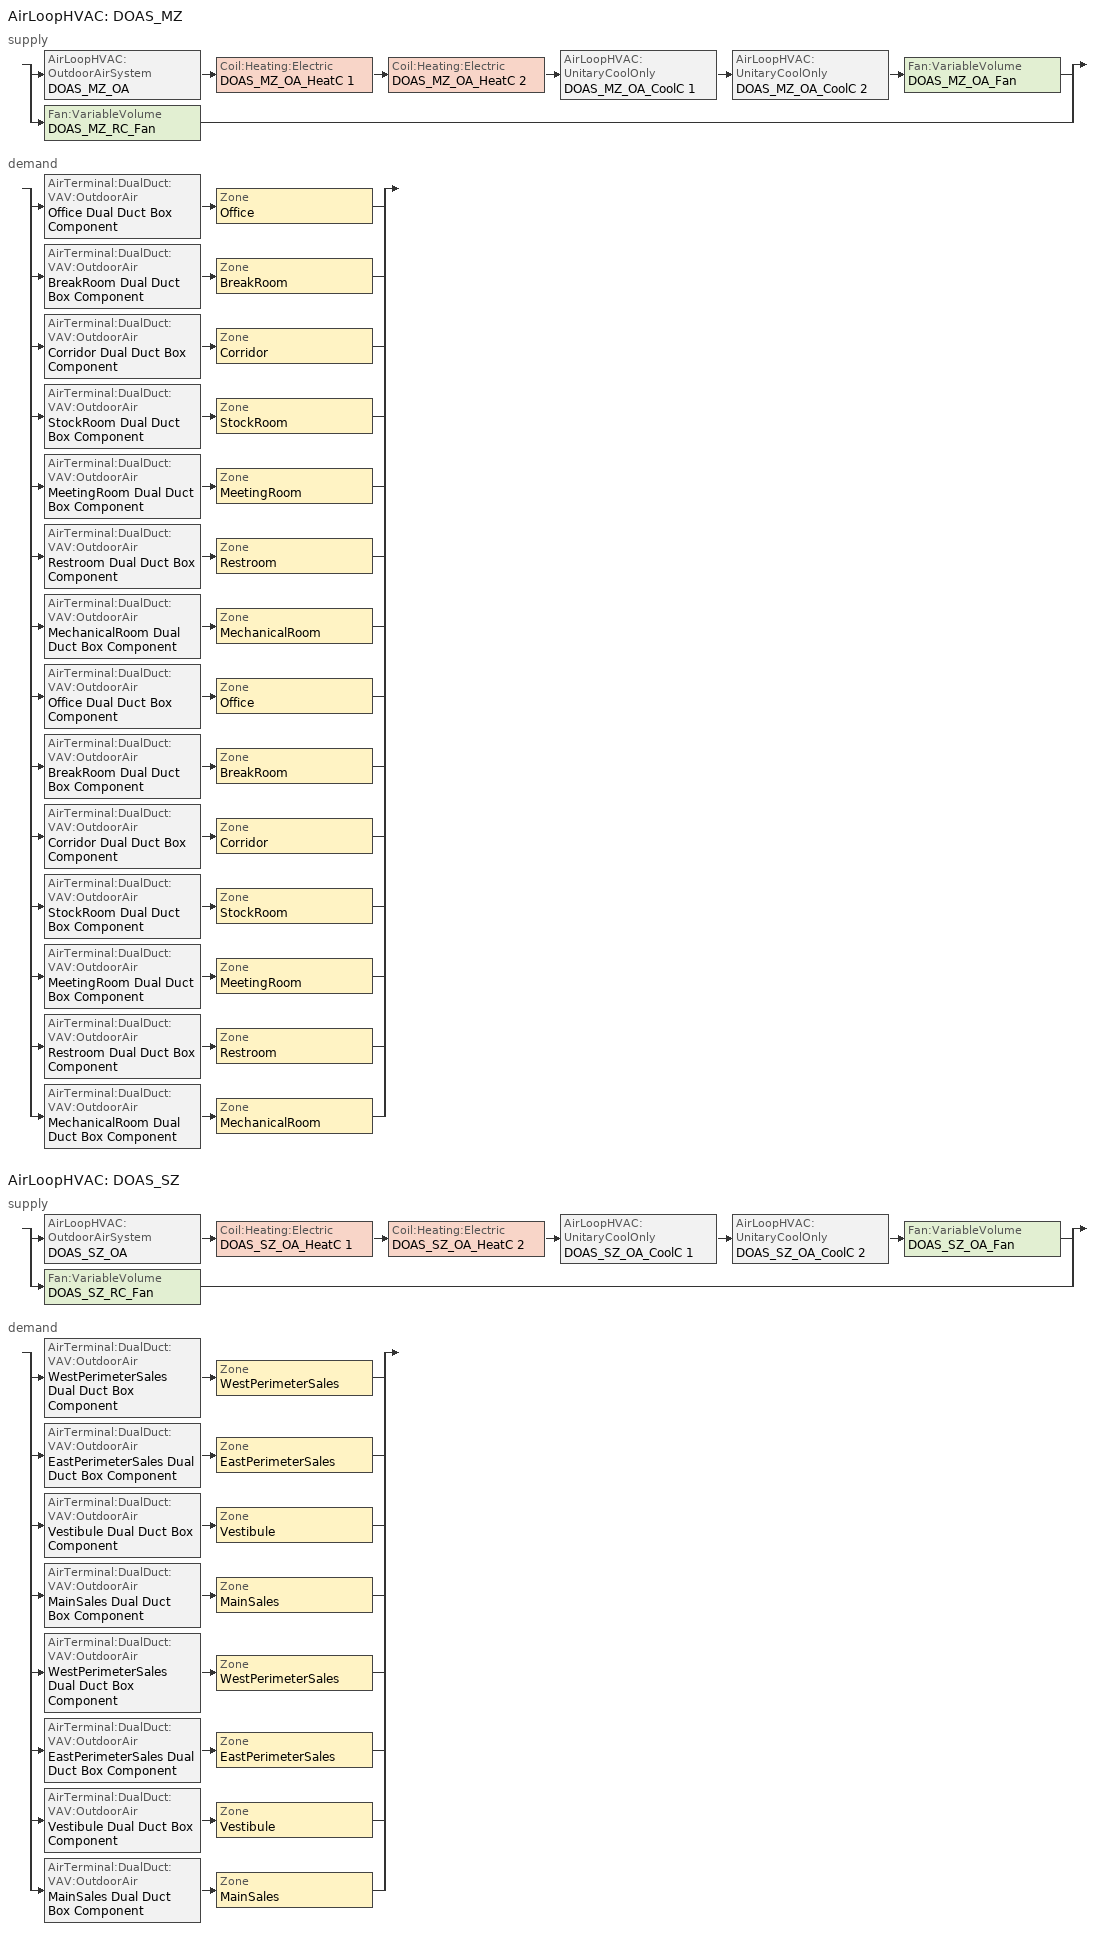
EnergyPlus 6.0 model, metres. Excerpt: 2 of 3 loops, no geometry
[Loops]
AirLoopHVAC 'DOAS_MZ'
 supply: split
  | AirLoopHVAC:OutdoorAirSystem 'DOAS_MZ_OA' > Coil:Heating:Electric 'DOAS_MZ_OA_HeatC 1' > Coil:Heating:Electric 'DOAS_MZ_OA_HeatC 2' > AirLoopHVAC:UnitaryCoolOnly 'DOAS_MZ_OA_CoolC 1' > AirLoopHVAC:UnitaryCoolOnly 'DOAS_MZ_OA_CoolC 2' > Fan:VariableVolume 'DOAS_MZ_OA_Fan'
  | Fan:VariableVolume 'DOAS_MZ_RC_Fan'
 demand: split
  | AirTerminal:DualDuct:VAV:OutdoorAir 'Office Dual Duct Box Component' > Zone 'Office'
  | AirTerminal:DualDuct:VAV:OutdoorAir 'BreakRoom Dual Duct Box Component' > Zone 'BreakRoom'
  | AirTerminal:DualDuct:VAV:OutdoorAir 'Corridor Dual Duct Box Component' > Zone 'Corridor'
  | AirTerminal:DualDuct:VAV:OutdoorAir 'StockRoom Dual Duct Box Component' > Zone 'StockRoom'
  | AirTerminal:DualDuct:VAV:OutdoorAir 'MeetingRoom Dual Duct Box Component' > Zone 'MeetingRoom'
  | AirTerminal:DualDuct:VAV:OutdoorAir 'Restroom Dual Duct Box Component' > Zone 'Restroom'
  | AirTerminal:DualDuct:VAV:OutdoorAir 'MechanicalRoom Dual Duct Box Component' > Zone 'MechanicalRoom'
  | AirTerminal:DualDuct:VAV:OutdoorAir 'Office Dual Duct Box Component' > Zone 'Office'
  | AirTerminal:DualDuct:VAV:OutdoorAir 'BreakRoom Dual Duct Box Component' > Zone 'BreakRoom'
  | AirTerminal:DualDuct:VAV:OutdoorAir 'Corridor Dual Duct Box Component' > Zone 'Corridor'
  | AirTerminal:DualDuct:VAV:OutdoorAir 'StockRoom Dual Duct Box Component' > Zone 'StockRoom'
  | AirTerminal:DualDuct:VAV:OutdoorAir 'MeetingRoom Dual Duct Box Component' > Zone 'MeetingRoom'
  | AirTerminal:DualDuct:VAV:OutdoorAir 'Restroom Dual Duct Box Component' > Zone 'Restroom'
  | AirTerminal:DualDuct:VAV:OutdoorAir 'MechanicalRoom Dual Duct Box Component' > Zone 'MechanicalRoom'
AirLoopHVAC 'DOAS_SZ'
 supply: split
  | AirLoopHVAC:OutdoorAirSystem 'DOAS_SZ_OA' > Coil:Heating:Electric 'DOAS_SZ_OA_HeatC 1' > Coil:Heating:Electric 'DOAS_SZ_OA_HeatC 2' > AirLoopHVAC:UnitaryCoolOnly 'DOAS_SZ_OA_CoolC 1' > AirLoopHVAC:UnitaryCoolOnly 'DOAS_SZ_OA_CoolC 2' > Fan:VariableVolume 'DOAS_SZ_OA_Fan'
  | Fan:VariableVolume 'DOAS_SZ_RC_Fan'
 demand: split
  | AirTerminal:DualDuct:VAV:OutdoorAir 'WestPerimeterSales Dual Duct Box Component' > Zone 'WestPerimeterSales'
  | AirTerminal:DualDuct:VAV:OutdoorAir 'EastPerimeterSales Dual Duct Box Component' > Zone 'EastPerimeterSales'
  | AirTerminal:DualDuct:VAV:OutdoorAir 'Vestibule Dual Duct Box Component' > Zone 'Vestibule'
  | AirTerminal:DualDuct:VAV:OutdoorAir 'MainSales Dual Duct Box Component' > Zone 'MainSales'
  | AirTerminal:DualDuct:VAV:OutdoorAir 'WestPerimeterSales Dual Duct Box Component' > Zone 'WestPerimeterSales'
  | AirTerminal:DualDuct:VAV:OutdoorAir 'EastPerimeterSales Dual Duct Box Component' > Zone 'EastPerimeterSales'
  | AirTerminal:DualDuct:VAV:OutdoorAir 'Vestibule Dual Duct Box Component' > Zone 'Vestibule'
  | AirTerminal:DualDuct:VAV:OutdoorAir 'MainSales Dual Duct Box Component' > Zone 'MainSales'
[ComponentCost:LineItem]
Name | Line Item Type | Item | Cost per Each | Quantity | Cost per Unit of Output Capacity
Infiltration:Office | General | Office | 1 | 0
People:Office | General | Office | 1 | 2.2492
LIGHTING EQUIP:Office | Lights | Office |  |  | 1
ElectricEquipment:Office:PlugMisc | General | Office | 1 | 0.3712
Infiltration:BreakRoom | General | BreakRoom | 1 | 0
People:BreakRoom | General | BreakRoom | 1 | 52.5018
LIGHTING EQUIP:BreakRoom | Lights | BreakRoom |  |  | 1
ElectricEquipment:BreakRoom:PlugMisc | General | BreakRoom | 1 | 1.4625
Infiltration:WestPerimeterSales | General | WestPerimeterSales | 1 | 0
People:WestPerimeterSales | General | WestPerimeterSales | 1 | 9.2274
LIGHTING EQUIP:WestPerimeterSales | Lights | WestPerimeterSales |  |  | 1
ElectricEquipment:WestPerimeterSales:PlugMisc | General | WestPerimeterSales | 1 | 0.807
Infiltration:Corridor | General | Corridor | 1 | 0
LIGHTING EQUIP:Corridor | Lights | Corridor |  |  | 1
Infiltration:EastPerimeterSales | General | EastPerimeterSales | 1 | 0
People:EastPerimeterSales | General | EastPerimeterSales | 1 | 9.2274
LIGHTING EQUIP:EastPerimeterSales | Lights | EastPerimeterSales |  |  | 1
ElectricEquipment:EastPerimeterSales:PlugMisc | General | EastPerimeterSales | 1 | 0.807
Infiltration:Vestibule | General | Vestibule | 1 | 0
People:Vestibule | General | Vestibule | 1 | 1.8005
LIGHTING EQUIP:Vestibule | Lights | Vestibule |  |  | 1
Infiltration:StockRoom | General | StockRoom | 1 | 0
People:StockRoom | General | StockRoom | 1 | 14.9667
LIGHTING EQUIP:StockRoom | Lights | StockRoom |  |  | 1
ElectricEquipment:StockRoom:PlugMisc | General | StockRoom | 1 | 2.5293
Infiltration:MainSales | General | MainSales | 1 | 0
People:MainSales | General | MainSales | 1 | 174.1946
LIGHTING EQUIP:MainSales | Lights | MainSales |  |  | 1
ElectricEquipment:MainSales:PlugMisc | General | MainSales | 1 | 15.2353
Infiltration:MeetingRoom | General | MeetingRoom | 1 | 0
People:MeetingRoom | General | MeetingRoom | 1 | 37.5003
LIGHTING EQUIP:MeetingRoom | Lights | MeetingRoom |  |  | 1
ElectricEquipment:MeetingRoom:PlugMisc | General | MeetingRoom | 1 | 0.6187
Infiltration:Restroom | General | Restroom | 1 | 0
People:Restroom | General | Restroom | 1 | 4.5012
LIGHTING EQUIP:Restroom | Lights | Restroom |  |  | 1
ElectricEquipment:Restroom:PlugMisc | General | Restroom | 1 | 0.0564
Infiltration:MechanicalRoom | General | MechanicalRoom | 1 | 0
LIGHTING EQUIP:MechanicalRoom | Lights | MechanicalRoom |  |  | 1
[Sizing:Zone] Zone Cooling Design Supply Air Temperature {C}=14; Zone Heating Design Supply Air Temperature {C}=40; Zone Cooling Design Supply Air Humidity Ratio {kg-H20/kg-air}=0.0085; Zone Heating Design Supply Air Humidity Ratio {kg-H20/kg-air}=0.008; Outdoor Air Method=Flow/Zone; Outside Air Flow per Person {(m3/s)/person}=0; Outside Air Flow per Zone Floor Area {(m3/s)/m2}=0; Cooling Design Air Flow Method {Flow/Zone | DesignDay | DesignDayWithLimit}=DesignDay; Cooling Minimum Air Flow Fraction=0; Heating Design Air Flow Method {Flow/Zone | DesignDay}=DesignDay; Heating Design Air Flow Rate=0
Name | Outside Air Flow per Zone {m3/s}
Office | 0.018059
BreakRoom | 0.249542
WestPerimeterSales; EastPerimeterSales | 0.119796
Corridor | 0.0170013
Vestibule | 0.0233749
StockRoom | 0.255019
MainSales | 2.26152
MeetingRoom | 0.109752
Restroom | 0.0584372
MechanicalRoom | 0.00850063
[ZoneControl:Thermostat] Control Type Schedule=Dual Zone Control Type Sched
Name | Zone | Control 1
Office Thermostat | Office | Office DualSPSched
BreakRoom Thermostat | BreakRoom | BreakRoom DualSPSched
WestPerimeterSales Thermostat | WestPerimeterSales | WestPerimeterSales DualSPSched
Corridor Thermostat | Corridor | Corridor DualSPSched
EastPerimeterSales Thermostat | EastPerimeterSales | EastPerimeterSales DualSPSched
Vestibule Thermostat | Vestibule | Vestibule DualSPSched
StockRoom Thermostat | StockRoom | StockRoom DualSPSched
MainSales Thermostat | MainSales | MainSales DualSPSched
MeetingRoom Thermostat | MeetingRoom | MeetingRoom DualSPSched
Restroom Thermostat | Restroom | Restroom DualSPSched
MechanicalRoom Thermostat | MechanicalRoom | MechanicalRoom DualSPSched
[ThermostatSetpoint:DualSetpoint] Heating Setpoint Temperature Schedule=HtgSetP_Sch; Cooling Setpoint Temperature Schedule=ClgSetP_Sch
Office DualSPSched; BreakRoom DualSPSched; WestPerimeterSales DualSPSched; Corridor DualSPSched; EastPerimeterSales DualSPSched; Vestibule DualSPSched; StockRoom DualSPSched; MainSales DualSPSched; MeetingRoom DualSPSched; Restroom DualSPSched; MechanicalRoom DualSPSched
[Zone equipment]
Office: Office Dual Duct Box Component, Office PTHP
BreakRoom: BreakRoom Dual Duct Box Component, BreakRoom PTHP
WestPerimeterSales: WestPerimeterSales Dual Duct Box Component, WestPerimeterSales PTHP
Corridor: Corridor Dual Duct Box Component, Corridor PTHP
EastPerimeterSales: EastPerimeterSales Dual Duct Box Component, EastPerimeterSales PTHP
Vestibule: Vestibule Dual Duct Box Component, Vestibule PTHP
StockRoom: StockRoom Dual Duct Box Component, StockRoom PTHP
MainSales: MainSales Dual Duct Box Component, MainSales PTHP
MeetingRoom: MeetingRoom Dual Duct Box Component, MeetingRoom PTHP
Restroom: Restroom Dual Duct Box Component, Restroom PTHP
MechanicalRoom: MechanicalRoom Dual Duct Box Component, MechanicalRoom PTHP
[AirTerminal:DualDuct:VAV:OutdoorAir] Availability Schedule=ALWAYS_ON; Maximum Damper Air Flow Rate {m3/s}=AUTOSIZE
Name | Design Specification Outdoor Air Object
Office Dual Duct Box Component | Office Dual Duct Box OA Design Spec
BreakRoom Dual Duct Box Component | BreakRoom Dual Duct Box OA Design Spec
WestPerimeterSales Dual Duct Box Component | WestPerimeterSales Dual Duct Box OA Design Spec
Corridor Dual Duct Box Component | Corridor Dual Duct Box OA Design Spec
EastPerimeterSales Dual Duct Box Component | EastPerimeterSales Dual Duct Box OA Design Spec
Vestibule Dual Duct Box Component | Vestibule Dual Duct Box OA Design Spec
StockRoom Dual Duct Box Component | StockRoom Dual Duct Box OA Design Spec
MainSales Dual Duct Box Component | MainSales Dual Duct Box OA Design Spec
MeetingRoom Dual Duct Box Component | MeetingRoom Dual Duct Box OA Design Spec
Restroom Dual Duct Box Component | Restroom Dual Duct Box OA Design Spec
MechanicalRoom Dual Duct Box Component | MechanicalRoom Dual Duct Box OA Design Spec
[DesignSpecification:OutdoorAir] Outdoor Air Method=Sum; Outdoor Air Flow per Zone {m3/s}=0; Outdoor Air Flow Air Changes per Hour {1/hr}=0; Outdoor Air Flow Rate Fraction Schedule=MinOA_Sched
Name | Outdoor Air Flow per Person {m3/s-person} | Outdoor Air Flow per Zone Floor Area {m3/s-m2}
Office Dual Duct Box OA Design Spec; MeetingRoom Dual Duct Box OA Design Spec | 0.00236 | 0.000305
BreakRoom Dual Duct Box OA Design Spec | 0.00354 | 0.000914
WestPerimeterSales Dual Duct Box OA Design Spec; EastPerimeterSales Dual Duct Box OA Design Spec; Vestibule Dual Duct Box OA Design Spec; MainSales Dual Duct Box OA Design Spec; Restroom Dual Duct Box OA Design Spec | 0.00354 | 0.00061
Corridor Dual Duct Box OA Design Spec; MechanicalRoom Dual Duct Box OA Design Spec | 0 | 0.000305
StockRoom Dual Duct Box OA Design Spec | 0 | 0.00061
[ZoneHVAC:PackagedTerminalHeatPump] Availability Schedule=ALWAYS_ON; Supply Air Flow Rate During Cooling Operation=AUTOSIZE; Supply Air Flow Rate During Heating Operation=AUTOSIZE; Supply Air Flow Rate When No Cooling or Heating is Needed=AUTOSIZE; Outdoor Air Flow Rate During Cooling Operation=0; Outdoor Air Flow Rate During Heating Operation=0; Outdoor Air Flow Rate When No Cooling or Heating is Needed=0; Heating Convergence Tolerance=0.001; Minimum Outdoor Dry-Bulb Temperature for Compressor Operation=-8; Cooling Convergence Tolerance=0.001; Maximum Supply Air Temperature from Supplemental Heater {C}=AUTOSIZE; Maximum Outdoor Dry-Bulb Temperature for Supplemental Heater Operation {C}=18; Fan Placement=DrawThrough
Name | Supply Air Fan | Heating Coil | Cooling Coil | Supplemental Heating Coil | Supply Air Fan Operating Mode Schedule
Office PTHP | Office PTHPFan | Office PTHP Heat Pump | Office PTHP DX Coil | Office PTHP Supplmnt Htg Coil | Office PTHP Mode Sched
BreakRoom PTHP | BreakRoom PTHPFan | BreakRoom PTHP Heat Pump | BreakRoom PTHP DX Coil | BreakRoom PTHP Supplmnt Htg Coil | BreakRoom PTHP Mode Sched
WestPerimeterSales PTHP | WestPerimeterSales PTHPFan | WestPerimeterSales PTHP Heat Pump | WestPerimeterSales PTHP DX Coil | WestPerimeterSales PTHP Supplmnt Htg Coil | WestPerimeterSales PTHP Mode Sched
Corridor PTHP | Corridor PTHPFan | Corridor PTHP Heat Pump | Corridor PTHP DX Coil | Corridor PTHP Supplmnt Htg Coil | Corridor PTHP Mode Sched
EastPerimeterSales PTHP | EastPerimeterSales PTHPFan | EastPerimeterSales PTHP Heat Pump | EastPerimeterSales PTHP DX Coil | EastPerimeterSales PTHP Supplmnt Htg Coil | EastPerimeterSales PTHP Mode Sched
Vestibule PTHP | Vestibule PTHPFan | Vestibule PTHP Heat Pump | Vestibule PTHP DX Coil | Vestibule PTHP Supplmnt Htg Coil | Vestibule PTHP Mode Sched
StockRoom PTHP | StockRoom PTHPFan | StockRoom PTHP Heat Pump | StockRoom PTHP DX Coil | StockRoom PTHP Supplmnt Htg Coil | StockRoom PTHP Mode Sched
MainSales PTHP | MainSales PTHPFan | MainSales PTHP Heat Pump | MainSales PTHP DX Coil | MainSales PTHP Supplmnt Htg Coil | MainSales PTHP Mode Sched
MeetingRoom PTHP | MeetingRoom PTHPFan | MeetingRoom PTHP Heat Pump | MeetingRoom PTHP DX Coil | MeetingRoom PTHP Supplmnt Htg Coil | MeetingRoom PTHP Mode Sched
Restroom PTHP | Restroom PTHPFan | Restroom PTHP Heat Pump | Restroom PTHP DX Coil | Restroom PTHP Supplmnt Htg Coil | Restroom PTHP Mode Sched
MechanicalRoom PTHP | MechanicalRoom PTHPFan | MechanicalRoom PTHP Heat Pump | MechanicalRoom PTHP DX Coil | MechanicalRoom PTHP Supplmnt Htg Coil | MechanicalRoom PTHP Mode Sched
[Fan:OnOff] Availability Schedule=ALWAYS_ON; Fan Efficiency=0.516; Pressure Rise {Pa}=550; Maximum Flow Rate {m3/s}=AUTOSIZE; Motor Efficiency=0.85; Motor In Airstream Fraction=1
Office PTHPFan; BreakRoom PTHPFan; WestPerimeterSales PTHPFan; Corridor PTHPFan; EastPerimeterSales PTHPFan; Vestibule PTHPFan; StockRoom PTHPFan; MainSales PTHPFan; MeetingRoom PTHPFan; Restroom PTHPFan; MechanicalRoom PTHPFan
[Coil:Cooling:DX:SingleSpeed] Availability Schedule=ALWAYS_ON; Rated Total Cooling Capacity {W}=AUTOSIZE; Rated Sensible Heat Ratio=AUTOSIZE; Rated COP=4; Rated Air Flow Rate {m3/s}=AUTOSIZE; Rated Evaporator Fan Power Per Volume Flow Rate {W/(m3/s)}=773.3; Nominal Time for Condensate Removal to Begin {s}=1000; Ratio of Initial Moisture Evaporation Rate and Steady State Latent Capacity=1.5; Maximum Cycling Rate {cycles/hr}=3; Latent Capacity Time Constant {s}=45; Condenser Type=AirCooled
Name | Total Cooling Capacity Function of Temperature Curve | Total Cooling Capacity Function of Flow Fraction Curve | Energy Input Ratio Function of Temperature Curve | Energy Input Ratio Function of Flow Fraction Curve | Part Load Fraction Correlation Curve
Office PTHP DX Coil | Office PTHP_ClgCapFuncTempCurve | Office PTHP_ClgCapFuncFlowFracCurve | Office PTHP_ClgEirFuncTempCurve | Office PTHP_ClgEirFuncFlowFracCurve | Office PTHP_ClgPlrCurve
BreakRoom PTHP DX Coil | BreakRoom PTHP_ClgCapFuncTempCurve | BreakRoom PTHP_ClgCapFuncFlowFracCurve | BreakRoom PTHP_ClgEirFuncTempCurve | BreakRoom PTHP_ClgEirFuncFlowFracCurve | BreakRoom PTHP_ClgPlrCurve
WestPerimeterSales PTHP DX Coil | WestPerimeterSales PTHP_ClgCapFuncTempCurve | WestPerimeterSales PTHP_ClgCapFuncFlowFracCurve | WestPerimeterSales PTHP_ClgEirFuncTempCurve | WestPerimeterSales PTHP_ClgEirFuncFlowFracCurve | WestPerimeterSales PTHP_ClgPlrCurve
Corridor PTHP DX Coil | Corridor PTHP_ClgCapFuncTempCurve | Corridor PTHP_ClgCapFuncFlowFracCurve | Corridor PTHP_ClgEirFuncTempCurve | Corridor PTHP_ClgEirFuncFlowFracCurve | Corridor PTHP_ClgPlrCurve
EastPerimeterSales PTHP DX Coil | EastPerimeterSales PTHP_ClgCapFuncTempCurve | EastPerimeterSales PTHP_ClgCapFuncFlowFracCurve | EastPerimeterSales PTHP_ClgEirFuncTempCurve | EastPerimeterSales PTHP_ClgEirFuncFlowFracCurve | EastPerimeterSales PTHP_ClgPlrCurve
Vestibule PTHP DX Coil | Vestibule PTHP_ClgCapFuncTempCurve | Vestibule PTHP_ClgCapFuncFlowFracCurve | Vestibule PTHP_ClgEirFuncTempCurve | Vestibule PTHP_ClgEirFuncFlowFracCurve | Vestibule PTHP_ClgPlrCurve
StockRoom PTHP DX Coil | StockRoom PTHP_ClgCapFuncTempCurve | StockRoom PTHP_ClgCapFuncFlowFracCurve | StockRoom PTHP_ClgEirFuncTempCurve | StockRoom PTHP_ClgEirFuncFlowFracCurve | StockRoom PTHP_ClgPlrCurve
MainSales PTHP DX Coil | MainSales PTHP_ClgCapFuncTempCurve | MainSales PTHP_ClgCapFuncFlowFracCurve | MainSales PTHP_ClgEirFuncTempCurve | MainSales PTHP_ClgEirFuncFlowFracCurve | MainSales PTHP_ClgPlrCurve
MeetingRoom PTHP DX Coil | MeetingRoom PTHP_ClgCapFuncTempCurve | MeetingRoom PTHP_ClgCapFuncFlowFracCurve | MeetingRoom PTHP_ClgEirFuncTempCurve | MeetingRoom PTHP_ClgEirFuncFlowFracCurve | MeetingRoom PTHP_ClgPlrCurve
Restroom PTHP DX Coil | Restroom PTHP_ClgCapFuncTempCurve | Restroom PTHP_ClgCapFuncFlowFracCurve | Restroom PTHP_ClgEirFuncTempCurve | Restroom PTHP_ClgEirFuncFlowFracCurve | Restroom PTHP_ClgPlrCurve
MechanicalRoom PTHP DX Coil | MechanicalRoom PTHP_ClgCapFuncTempCurve | MechanicalRoom PTHP_ClgCapFuncFlowFracCurve | MechanicalRoom PTHP_ClgEirFuncTempCurve | MechanicalRoom PTHP_ClgEirFuncFlowFracCurve | MechanicalRoom PTHP_ClgPlrCurve
[Coil:Heating:DX:SingleSpeed] Availability Schedule=ALWAYS_ON; Rated Total Heating Capacity {W}=AUTOSIZE; Rated COP=3.4; Rated Air Flow Rate=AUTOSIZE; Minimum Outdoor Dry-Bulb Temperature for Compressor Operation=-8; Maximum Outdoor Dry-Bulb Temperature for Defrost Operation=5; Crankcase Heater Capacity {W}=200; Maximum Outdoor Dry-Bulb Temperature for Crankcase Heater Operation {C}=8; Defrost Strategy=Resistive; Defrost Control=Timed; Defrost Time Period Fraction=0.166667; Resistive Defrost Heater Capacity {W}=AUTOSIZE
Name | Total Heating Capacity Function of Temperature Curve | Total Heating Capacity Function of Flow Fraction Curve | Energy Input Ratio Function of Temperature Curve | Energy Input Ratio Function of Flow Fraction Curve | Part Load Fraction Correlation Curve
Office PTHP Heat Pump | Office PTHP_HtgCapFuncTempCurve | Office PTHP_HtgCapFuncFlowFracCurve | Office PTHP_HtgEirFuncTempCurve | Office PTHP_HtgEirFuncFlowFracCurve | Office PTHP_HtgPlrCurve
BreakRoom PTHP Heat Pump | BreakRoom PTHP_HtgCapFuncTempCurve | BreakRoom PTHP_HtgCapFuncFlowFracCurve | BreakRoom PTHP_HtgEirFuncTempCurve | BreakRoom PTHP_HtgEirFuncFlowFracCurve | BreakRoom PTHP_HtgPlrCurve
WestPerimeterSales PTHP Heat Pump | WestPerimeterSales PTHP_HtgCapFuncTempCurve | WestPerimeterSales PTHP_HtgCapFuncFlowFracCurve | WestPerimeterSales PTHP_HtgEirFuncTempCurve | WestPerimeterSales PTHP_HtgEirFuncFlowFracCurve | WestPerimeterSales PTHP_HtgPlrCurve
Corridor PTHP Heat Pump | Corridor PTHP_HtgCapFuncTempCurve | Corridor PTHP_HtgCapFuncFlowFracCurve | Corridor PTHP_HtgEirFuncTempCurve | Corridor PTHP_HtgEirFuncFlowFracCurve | Corridor PTHP_HtgPlrCurve
EastPerimeterSales PTHP Heat Pump | EastPerimeterSales PTHP_HtgCapFuncTempCurve | EastPerimeterSales PTHP_HtgCapFuncFlowFracCurve | EastPerimeterSales PTHP_HtgEirFuncTempCurve | EastPerimeterSales PTHP_HtgEirFuncFlowFracCurve | EastPerimeterSales PTHP_HtgPlrCurve
Vestibule PTHP Heat Pump | Vestibule PTHP_HtgCapFuncTempCurve | Vestibule PTHP_HtgCapFuncFlowFracCurve | Vestibule PTHP_HtgEirFuncTempCurve | Vestibule PTHP_HtgEirFuncFlowFracCurve | Vestibule PTHP_HtgPlrCurve
StockRoom PTHP Heat Pump | StockRoom PTHP_HtgCapFuncTempCurve | StockRoom PTHP_HtgCapFuncFlowFracCurve | StockRoom PTHP_HtgEirFuncTempCurve | StockRoom PTHP_HtgEirFuncFlowFracCurve | StockRoom PTHP_HtgPlrCurve
MainSales PTHP Heat Pump | MainSales PTHP_HtgCapFuncTempCurve | MainSales PTHP_HtgCapFuncFlowFracCurve | MainSales PTHP_HtgEirFuncTempCurve | MainSales PTHP_HtgEirFuncFlowFracCurve | MainSales PTHP_HtgPlrCurve
MeetingRoom PTHP Heat Pump | MeetingRoom PTHP_HtgCapFuncTempCurve | MeetingRoom PTHP_HtgCapFuncFlowFracCurve | MeetingRoom PTHP_HtgEirFuncTempCurve | MeetingRoom PTHP_HtgEirFuncFlowFracCurve | MeetingRoom PTHP_HtgPlrCurve
Restroom PTHP Heat Pump | Restroom PTHP_HtgCapFuncTempCurve | Restroom PTHP_HtgCapFuncFlowFracCurve | Restroom PTHP_HtgEirFuncTempCurve | Restroom PTHP_HtgEirFuncFlowFracCurve | Restroom PTHP_HtgPlrCurve
MechanicalRoom PTHP Heat Pump | MechanicalRoom PTHP_HtgCapFuncTempCurve | MechanicalRoom PTHP_HtgCapFuncFlowFracCurve | MechanicalRoom PTHP_HtgEirFuncTempCurve | MechanicalRoom PTHP_HtgEirFuncFlowFracCurve | MechanicalRoom PTHP_HtgPlrCurve
[Coil:Heating:Electric] Availability Schedule=ALWAYS_ON; Efficiency=1; Nominal Capacity {W}=AUTOSIZE
Office PTHP Supplmnt Htg Coil; BreakRoom PTHP Supplmnt Htg Coil; WestPerimeterSales PTHP Supplmnt Htg Coil; Corridor PTHP Supplmnt Htg Coil; EastPerimeterSales PTHP Supplmnt Htg Coil; Vestibule PTHP Supplmnt Htg Coil; StockRoom PTHP Supplmnt Htg Coil; MainSales PTHP Supplmnt Htg Coil; MeetingRoom PTHP Supplmnt Htg Coil; Restroom PTHP Supplmnt Htg Coil; MechanicalRoom PTHP Supplmnt Htg Coil; DOAS_MZ_OA_HeatC 1; DOAS_MZ_OA_HeatC 2; DOAS_SZ_OA_HeatC 1; DOAS_SZ_OA_HeatC 2
[AirLoopHVAC] Design Supply Air Flow Rate {m3/s}=AUTOSIZE
DOAS_MZ; DOAS_SZ
[SetpointManager:Scheduled] Control Variable {Temperature | Others }=Temperature; Schedule=DOAS_SAT_Sch
Name | Setpoint Node or NodeList
DOAS_MZ RC SAT Setpoint | DOAS_MZ Recirc Supply Equipment Outlet Node
DOAS_SZ RC SAT Setpoint | DOAS_SZ Recirc Supply Equipment Outlet Node
[SetpointManager:MixedAir]
Name | Control Variable | Setpoint Node or NodeList | Control Variable {Temperature}
DOAS_MZ_OA_HeatC 1 MixedAir Manager | Temperature | DOAS_MZ_OA_HeatC 1-DOAS_MZ_OA_HeatC 2Node
DOAS_MZ_OA_HeatC 2 MixedAir Manager | Temperature | DOAS_MZ_OA_HeatC 2-DOAS_MZ_OA_CoolC 1Node
DOAS_MZ_OA_CoolC 1 SAT Manager |  | DOAS_MZ_OA_CoolC 1-DOAS_MZ_OA_CoolC 2Node | Temperature
DOAS_MZ_ERVMixed Air Temp Manager | Temperature | DOAS_MZ_OAOutside Air Heat Recovery-DOAS_MZ_OA_Indirect_Evap_CoolerNode
DOAS_MZ_OAMixed Air Temp Manager | Temperature | DOAS_MZ_OA-DOAS_MZ_OA_HeatC 1Node
DOAS_SZ_OA_HeatC 1 MixedAir Manager | Temperature | DOAS_SZ_OA_HeatC 1-DOAS_SZ_OA_HeatC 2Node
DOAS_SZ_OA_HeatC 2 MixedAir Manager | Temperature | DOAS_SZ_OA_HeatC 2-DOAS_SZ_OA_CoolC 1Node
DOAS_SZ_OA_CoolC 1 SAT Manager |  | DOAS_SZ_OA_CoolC 1-DOAS_SZ_OA_CoolC 2Node | Temperature
DOAS_SZ_ERVMixed Air Temp Manager | Temperature | DOAS_SZ_OAOutside Air Heat Recovery-DOAS_SZ_OA_Indirect_Evap_CoolerNode
DOAS_SZ_OAMixed Air Temp Manager | Temperature | DOAS_SZ_OA-DOAS_SZ_OA_HeatC 1Node
[Sizing:System] Type Of Load To Size On=VENTILATIONREQUIREMENT; Design Outdoor Air Flow Rate {m3/s}=AUTOSIZE; Minimum System Air Flow Ratio=1; Preheat Design Temperature {C}=7; Preheat Design Humidity Ratio {kg-H2O/kg-air}=0.008; Precool Design Temperature {C}=12.8; Precool Design Humidity Ratio {kg-H2O/kg-air}=0.008; Central Cooling Design Supply Air Temperature {C}=12.8; Central Heating Design Supply Air Temperature {C}=40; Sizing Option {Coincident | NonCoincident}=NonCoincident; 100% Outdoor Air in Cooling {Yes | No}=Yes; 100% Outdoor Air in Heating {Yes | No}=Yes; Central Cooling Design Supply Air Humidity Ratio {kg-H2O/kg-air}=0.0085; Central Heating Design Supply Air Humidity Ratio {kg-H2O/kg-air}=0.008; Cooling Design Air Flow Method=DesignDay; Cooling Design Air Flow Rate {m3/s}=0; Heating Design Air Flow Method=DesignDay; Heating Design Air Flow Rate {m3/s}=0
DOAS_MZ; DOAS_SZ
[HeatExchanger:AirToAir:SensibleAndLatent] Availability Schedule=Cold_Season_Sch; Nominal Supply Air Flow Rate {m3/s}=AUTOSIZE; Sensible Effectiveness at 100% Heating Air Flow=0.65; Latent Effectiveness at 100% Heating Air Flow=0; Sensible Effectiveness at 75% Heating Air Flow=0.65; Latent Effectiveness at 75% Heating Air Flow=0; Sensible Effectiveness at 100% Cooling Air Flow=0.65; Latent Effectiveness at 100% Cooling Air Flow=0; Sensible Effectiveness at 75% Cooling Air Flow=0.65; Latent Effectiveness at 75% Cooling Air Flow=0; Nominal Electric Power {W}=0; Supply Outlet Temperature Control {YES | NO}=Yes; Heat Exchanger Type { Plate | Rotary }=Rotary; Frost Control Type { None | ExhaustAirRecirculation | ExhaustOnly | MinimumExhaustTemperature }=ExhaustOnly; Threshold Temperature {C}=-12.2; Initial Defrost Time Fraction {min/min}=0.167; Rate of Defrost Time Fraction Increase {min/min per deg C}=0.024; Economizer Lockout=Yes
DOAS_MZ_OAOutside Air Heat Recovery; DOAS_SZ_OAOutside Air Heat Recovery
[Controller:OutdoorAir] Minimum Outdoor Air Flow Rate {m3/s}=0; Maximum Outdoor Air Flow Rate {m3/s}=AUTOSIZE; Economizer Control Type=NoEconomizer; Economizer Control Action Type=ModulateFlow; Economizer Maximum Limit Dry-Bulb Temperature {C}=28; Economizer Maximum Limit Enthalpy {J/kg}=64000; Economizer Minimum Limit Dry-Bulb Temperature {C}=-100; Lockout Type=NoLockout; Minimum Limit Type=FixedMinimum; Minimum Outdoor Air Schedule=MinOA_Sched; High Humidity Control=No; Heat Recovery Bypass Control Type=BypassWhenOAFlowGreaterThanMinimum
Name | Minimum Fraction of Outdoor Air Schedule
DOAS_MZ_OA_Controller | DOAS_MZ_OAMinOAFracSchedule
DOAS_SZ_OA_Controller | DOAS_SZ_OAMinOAFracSchedule
[EvaporativeCooler:Indirect:ResearchSpecial] Availability Schedule=Warm_Season_Sch; Cooler Maximum Effectiveness=0.585; Recirculating Water Pump Power Consumption=0; Secondary Fan Flow Rate=AUTOSIZE; Secondary Fan Efficiency=1; Secondary Fan Delta Pressure=0; Dewpoint Effectiveness Factor=0.9; Drift Loss Fraction=0; Blowdown Concentration Ratio=3
DOAS_MZ_OA_Indirect_Evap_Cooler; DOAS_SZ_OA_Indirect_Evap_Cooler
[EnergyManagementSystem:Sensor]
Name | Output:Variable or Output:Meter Index Key | Output:Variable or Output:Meter
DOAS_MZ_OA_Indirect_Evap_CoolerSystemReturnTemp | DOAS_MZ Supply Equipment Inlet Node | System Node Temp
DOAS_MZ_OA_Indirect_Evap_CoolerOAFlowSensor | DOAS_MZ_OAInlet Node | System Node MassFlowRate
DOAS_MZ_OA_Indirect_Evap_CoolerSystemMixedSP | DOAS_MZ_OA-DOAS_MZ_OA_HeatC 1Node | System Node Setpoint Temp
DOAS_MZ_OA_Indirect_Evap_CoolerSystemMixedTemp | DOAS_MZ_OA-DOAS_MZ_OA_HeatC 1Node | System Node Temp
DOAS_MZ_OA_Indirect_Evap_CoolerSystemMixedHR | DOAS_MZ_OA-DOAS_MZ_OA_HeatC 1Node | System Node Humidity Ratio
DOAS_MZ_OA_Indirect_Evap_CoolerSystemReturnEnth | DOAS_MZ Supply Equipment Inlet Node | System Node Enthalpy
DOAS_SZ_OA_Indirect_Evap_CoolerSystemReturnTemp | DOAS_SZ Supply Equipment Inlet Node | System Node Temp
DOAS_SZ_OA_Indirect_Evap_CoolerOAFlowSensor | DOAS_SZ_OAInlet Node | System Node MassFlowRate
DOAS_SZ_OA_Indirect_Evap_CoolerSystemMixedSP | DOAS_SZ_OA-DOAS_SZ_OA_HeatC 1Node | System Node Setpoint Temp
DOAS_SZ_OA_Indirect_Evap_CoolerSystemMixedTemp | DOAS_SZ_OA-DOAS_SZ_OA_HeatC 1Node | System Node Temp
DOAS_SZ_OA_Indirect_Evap_CoolerSystemMixedHR | DOAS_SZ_OA-DOAS_SZ_OA_HeatC 1Node | System Node Humidity Ratio
DOAS_SZ_OA_Indirect_Evap_CoolerSystemReturnEnth | DOAS_SZ Supply Equipment Inlet Node | System Node Enthalpy
[EnergyManagementSystem:InternalVariable]
Name | Internal Data Index Key | Internal Data Type
DOAS_MZ_OA_Indirect_Evap_CoolerOAMinFlow | DOAS_MZ_OA_CONTROLLER | Outdoor Air Controller Minimum Mass Flow Rate
DOAS_MZ_OA_Indirect_Evap_CoolerOAMaxFlow | DOAS_MZ_OA_Fan | Fan Maximum Mass Flow Rate
DOAS_MZ_FanSP | DOAS_MZ_OA_Fan | Fan Nominal Pressure Rise
DOAS_SZ_OA_Indirect_Evap_CoolerOAMinFlow | DOAS_SZ_OA_CONTROLLER | Outdoor Air Controller Minimum Mass Flow Rate
DOAS_SZ_OA_Indirect_Evap_CoolerOAMaxFlow | DOAS_SZ_OA_Fan | Fan Maximum Mass Flow Rate
DOAS_SZ_FanSP | DOAS_SZ_OA_Fan | Fan Nominal Pressure Rise
[EnergyManagementSystem:Actuator]
Name | Actuated Component Unique | Actuated Component Type | Actuated Component Control Type
DOAS_MZ_OA_Indirect_Evap_CoolerOAFlowActuator | DOAS_MZ_OA_CONTROLLER | Outdoor Air Controller | Air Mass Flow Rate
DOAS_MZ_FanSP_Act | DOAS_MZ_OA_Fan | Fan | Fan Pressure Rise
DOAS_SZ_OA_Indirect_Evap_CoolerOAFlowActuator | DOAS_SZ_OA_CONTROLLER | Outdoor Air Controller | Air Mass Flow Rate
DOAS_SZ_FanSP_Act | DOAS_SZ_OA_Fan | Fan | Fan Pressure Rise
[AirLoopHVAC:UnitaryCoolOnly] Availability Schedule=ALWAYS_ON
Name | Cooling Coil
DOAS_MZ_OA_CoolC 1 | DOAS_MZ_OA_CoolC 1 DXCoil
DOAS_MZ_OA_CoolC 2 | DOAS_MZ_OA_CoolC 2 DXCoil
DOAS_SZ_OA_CoolC 1 | DOAS_SZ_OA_CoolC 1 DXCoil
DOAS_SZ_OA_CoolC 2 | DOAS_SZ_OA_CoolC 2 DXCoil
[Coil:Cooling:DX:TwoSpeed] Availability Schedule=ALWAYS_ON; Rated High Speed Total Cooling Capacity {W}=AUTOSIZE; Rated High Speed Sensible Heat Ratio=AUTOSIZE; Rated High Speed COP=3; Rated High Speed Air Flow Rate {m3/s}=AUTOSIZE; Rated Low Speed Total Cooling Capacity {W}=AUTOSIZE; Rated Low Speed Sensible Heat Ratio=0.69; Rated Low Speed COP=3; Rated Low Speed Air Flow Rate=AUTOSIZE; Condenser Type=AirCooled; Basin Heater Capacity {W/K}=10; Basin Heater Setpoint Temperature {C}=2
Name | Total Cooling Capacity Function of Temperature Curve | Total Cooling Capacity Function of Flow Fraction Curve | Energy Input Ratio Function of Temperature Curve | Energy Input Ratio Function of Flow Fraction Curve | Part Load Fraction Correlation Curve | Low Speed Total Cooling Capacity Function of Temperature Curve | Low Speed Energy Input Ratio Function of Temperature Curve
DOAS_MZ_OA_CoolC 1 DXCoil | DOAS_MZ_OA_CoolC 1_ClgCapFuncTempCurve | DOAS_MZ_OA_CoolC 1_ClgCapFuncFlowFracCurve | DOAS_MZ_OA_CoolC 1_ClgEirFuncTempCurve | DOAS_MZ_OA_CoolC 1_ClgEirFuncFlowFracCurve | DOAS_MZ_OA_CoolC 1_ClgPlrCurve | DOAS_MZ_OA_CoolC 1_ClgLowSpdCapFuncTempCurve | DOAS_MZ_OA_CoolC 1_ClgLowSpdEirFuncTempCurve
DOAS_MZ_OA_CoolC 2 DXCoil | DOAS_MZ_OA_CoolC 2_ClgCapFuncTempCurve | DOAS_MZ_OA_CoolC 2_ClgCapFuncFlowFracCurve | DOAS_MZ_OA_CoolC 2_ClgEirFuncTempCurve | DOAS_MZ_OA_CoolC 2_ClgEirFuncFlowFracCurve | DOAS_MZ_OA_CoolC 2_ClgPlrCurve | DOAS_MZ_OA_CoolC 2_ClgLowSpdCapFuncTempCurve | DOAS_MZ_OA_CoolC 2_ClgLowSpdEirFuncTempCurve
DOAS_SZ_OA_CoolC 1 DXCoil | DOAS_SZ_OA_CoolC 1_ClgCapFuncTempCurve | DOAS_SZ_OA_CoolC 1_ClgCapFuncFlowFracCurve | DOAS_SZ_OA_CoolC 1_ClgEirFuncTempCurve | DOAS_SZ_OA_CoolC 1_ClgEirFuncFlowFracCurve | DOAS_SZ_OA_CoolC 1_ClgPlrCurve | DOAS_SZ_OA_CoolC 1_ClgLowSpdCapFuncTempCurve | DOAS_SZ_OA_CoolC 1_ClgLowSpdEirFuncTempCurve
DOAS_SZ_OA_CoolC 2 DXCoil | DOAS_SZ_OA_CoolC 2_ClgCapFuncTempCurve | DOAS_SZ_OA_CoolC 2_ClgCapFuncFlowFracCurve | DOAS_SZ_OA_CoolC 2_ClgEirFuncTempCurve | DOAS_SZ_OA_CoolC 2_ClgEirFuncFlowFracCurve | DOAS_SZ_OA_CoolC 2_ClgPlrCurve | DOAS_SZ_OA_CoolC 2_ClgLowSpdCapFuncTempCurve | DOAS_SZ_OA_CoolC 2_ClgLowSpdEirFuncTempCurve
[Fan:VariableVolume] Fan Efficiency=0.516; Maximum Flow Rate {m3/s}=AUTOSIZE; Fan Power Minimum Flow Rate Input Method {Fraction | FixedFlowRate}=Fraction; Fan Power Minimum Flow Fraction=0.6; Motor In Airstream Fraction=1; Fan Coefficient 1=0.0407599; Fan Coefficient 2=0.088045; Fan Coefficient 3=-0.0729261; Fan Coefficient 4=0.94374; Fan Coefficient 5=0
Name | Availability Schedule | Pressure Rise {Pa} | Motor Efficiency
DOAS_MZ_OA_Fan | MinOA_Sched | 825 | 0.93
DOAS_MZ_RC_Fan; DOAS_SZ_RC_Fan | Always_Off | 825 | 0.9
DOAS_SZ_OA_Fan | MinOA_Sched | 625 | 0.93
[Schedule:Compact]
Always_On: Fraction, Through: 12/31, For: AllDays, Until: 24:00, 1
HtgSetP_Sch: Temperature, Through: 12/31, For: Weekdays Saturday, Until: 05:00, 15.6, Until: 24:00, 21, For: Sunday, Until:  5:00, 15.6, Until: 22:00, 21, Until: 24:00, 15.6, For SummerDesignDay, Until: 24:00, 15.6, For WinterDesignDay, Until: 24:00, 21, For: AllOtherDays, Until: 24:00, 21
ClgSetP_Sch: Temperature, Through: 12/31, For: Weekdays Saturday, Until: 05:00, 30, Until: 24:00, 24, For: Sunday, Until: 05:00, 30, Until: 22:00, 24, Until: 24:00, 30, For SummerDesignDay, Until: 24:00, 24, For WinterDesignDay, Until: 24:00, 30, For: AllOtherDays, Until: 24:00, 30
MinOA_Sched: On/Off, Through: 12/31, For: Weekdays Saturday, Until: 06:00, 0, Until: 24:00, 1, For: Sunday, Until: 06:00, 0, Until: 22:00, 1, Until: 24:00, 0, For: SummerDesignDay, Until: 06:00, 0, Until: 24:00, 1, For: WinterDesignDay, Until: 06:00, 0, Until: 24:00, 1, For: AllOtherDays, Until: 24:00, 0
Dual Zone Control Type Sched: Control Type, Through: 12/31, For: AllDays, Until: 24:00, 4
Office PTHP Mode Sched; BreakRoom PTHP Mode Sched; WestPerimeterSales PTHP Mode Sched; Corridor PTHP Mode Sched; EastPerimeterSales PTHP Mode Sched; Vestibule PTHP Mode Sched; StockRoom PTHP Mode Sched; MainSales PTHP Mode Sched; MeetingRoom PTHP Mode Sched; Restroom PTHP Mode Sched; MechanicalRoom PTHP Mode Sched: Through: 12/31, For: AllDays, Until: 24:00, 0
DOAS_MZ_OAMinOAFracSchedule; DOAS_SZ_OAMinOAFracSchedule: Through: 12/31, For: AllDays, Until: 24:00, 1
DOAS_SAT_Sch: Temperature, Through: 12/31, For: AllDays, Until: 24:00, 11.67
Always_Off: Fraction, Through: 12/31, For: AllDays, Until: 24:00, 0
Warm_Season_Sch: On/Off, Through:4/15, For:AllDays, Until:24:00, 0, Through:9/30, For:AllDays, Until:24:00, 1, Through:12/31, For:AllDays, Until:24:00, 0
Cold_Season_Sch: On/Off, Through:4/15, For:AllDays, Until:24:00, 1, Through:9/30, For:AllDays, Until:24:00, 0, Through:12/31, For:AllDays, Until:24:00, 1
[Curve:Biquadratic] Minimum Value of x=17; Maximum Value of x=22; Minimum Value of y=13; Maximum Value of y=46
Name | Coefficient1 Constant | Coefficient2 x | Coefficient3 x**2 | Coefficient4 y | Coefficient5 y**2 | Coefficient6 x*y
Office PTHP_ClgCapFuncTempCurve; BreakRoom PTHP_ClgCapFuncTempCurve; WestPerimeterSales PTHP_ClgCapFuncTempCurve; Corridor PTHP_ClgCapFuncTempCurve; EastPerimeterSales PTHP_ClgCapFuncTempCurve; Vestibule PTHP_ClgCapFuncTempCurve; StockRoom PTHP_ClgCapFuncTempCurve; MainSales PTHP_ClgCapFuncTempCurve; MeetingRoom PTHP_ClgCapFuncTempCurve; Restroom PTHP_ClgCapFuncTempCurve; MechanicalRoom PTHP_ClgCapFuncTempCurve | 0.942588 | 0.00954335 | 0.0018423 | -0.0110427 | 5.249e-06 | -9.72e-06
Office PTHP_ClgEirFuncTempCurve; BreakRoom PTHP_ClgEirFuncTempCurve; WestPerimeterSales PTHP_ClgEirFuncTempCurve; Corridor PTHP_ClgEirFuncTempCurve; EastPerimeterSales PTHP_ClgEirFuncTempCurve; Vestibule PTHP_ClgEirFuncTempCurve; StockRoom PTHP_ClgEirFuncTempCurve; MainSales PTHP_ClgEirFuncTempCurve; MeetingRoom PTHP_ClgEirFuncTempCurve; Restroom PTHP_ClgEirFuncTempCurve; MechanicalRoom PTHP_ClgEirFuncTempCurve | 0.342414 | 0.034885 | -0.0006237 | 0.00497722 | 0.000437951 | -0.000728028
DOAS_MZ_OA_CoolC 1_ClgCapFuncTempCurve; DOAS_MZ_OA_CoolC 1_ClgLowSpdCapFuncTempCurve; DOAS_MZ_OA_CoolC 2_ClgCapFuncTempCurve; DOAS_MZ_OA_CoolC 2_ClgLowSpdCapFuncTempCurve; DOAS_SZ_OA_CoolC 1_ClgCapFuncTempCurve; DOAS_SZ_OA_CoolC 1_ClgLowSpdCapFuncTempCurve; DOAS_SZ_OA_CoolC 2_ClgCapFuncTempCurve; DOAS_SZ_OA_CoolC 2_ClgLowSpdCapFuncTempCurve | 0.42415 | 0.04426 | -0.00042 | 0.00333 | -0.00008 | -0.00021
DOAS_MZ_OA_CoolC 1_ClgEirFuncTempCurve; DOAS_MZ_OA_CoolC 1_ClgLowSpdEirFuncTempCurve; DOAS_MZ_OA_CoolC 2_ClgEirFuncTempCurve; DOAS_MZ_OA_CoolC 2_ClgLowSpdEirFuncTempCurve; DOAS_SZ_OA_CoolC 1_ClgEirFuncTempCurve; DOAS_SZ_OA_CoolC 1_ClgLowSpdEirFuncTempCurve; DOAS_SZ_OA_CoolC 2_ClgEirFuncTempCurve; DOAS_SZ_OA_CoolC 2_ClgLowSpdEirFuncTempCurve | 1.23649 | -0.02431 | 0.00057 | -0.01434 | 0.00063 | -0.00038
[Curve:Quadratic]
Name | Coefficient1 Constant | Coefficient2 x | Coefficient3 x**2 | Minimum Value of x | Maximum Value of x | Coeff 1 constant | coeff 2 x | coeff 3 x**2 | min value of x | max value of x
Office PTHP_ClgCapFuncFlowFracCurve; BreakRoom PTHP_ClgCapFuncFlowFracCurve; WestPerimeterSales PTHP_ClgCapFuncFlowFracCurve; Corridor PTHP_ClgCapFuncFlowFracCurve; EastPerimeterSales PTHP_ClgCapFuncFlowFracCurve; Vestibule PTHP_ClgCapFuncFlowFracCurve; StockRoom PTHP_ClgCapFuncFlowFracCurve; MainSales PTHP_ClgCapFuncFlowFracCurve; MeetingRoom PTHP_ClgCapFuncFlowFracCurve; Restroom PTHP_ClgCapFuncFlowFracCurve; MechanicalRoom PTHP_ClgCapFuncFlowFracCurve | 0.718954 | 0.435436 | -0.154193 | 0.75 | 1.25
Office PTHP_ClgEirFuncFlowFracCurve; BreakRoom PTHP_ClgEirFuncFlowFracCurve; WestPerimeterSales PTHP_ClgEirFuncFlowFracCurve; Corridor PTHP_ClgEirFuncFlowFracCurve; EastPerimeterSales PTHP_ClgEirFuncFlowFracCurve; Vestibule PTHP_ClgEirFuncFlowFracCurve; StockRoom PTHP_ClgEirFuncFlowFracCurve; MainSales PTHP_ClgEirFuncFlowFracCurve; MeetingRoom PTHP_ClgEirFuncFlowFracCurve; Restroom PTHP_ClgEirFuncFlowFracCurve; MechanicalRoom PTHP_ClgEirFuncFlowFracCurve | 1.1552 | -0.1808 | 0.0256 | 0.5 | 1.5
Office PTHP_ClgPlrCurve; BreakRoom PTHP_ClgPlrCurve; WestPerimeterSales PTHP_ClgPlrCurve; Corridor PTHP_ClgPlrCurve; EastPerimeterSales PTHP_ClgPlrCurve; Vestibule PTHP_ClgPlrCurve; StockRoom PTHP_ClgPlrCurve; MainSales PTHP_ClgPlrCurve; MeetingRoom PTHP_ClgPlrCurve; Restroom PTHP_ClgPlrCurve; MechanicalRoom PTHP_ClgPlrCurve | 0.75 | 0.25 | 0 | 0 | 1
Office PTHP_HtgEirFuncFlowFracCurve; BreakRoom PTHP_HtgEirFuncFlowFracCurve; WestPerimeterSales PTHP_HtgEirFuncFlowFracCurve; Corridor PTHP_HtgEirFuncFlowFracCurve; EastPerimeterSales PTHP_HtgEirFuncFlowFracCurve; Vestibule PTHP_HtgEirFuncFlowFracCurve; StockRoom PTHP_HtgEirFuncFlowFracCurve; MainSales PTHP_HtgEirFuncFlowFracCurve; MeetingRoom PTHP_HtgEirFuncFlowFracCurve; Restroom PTHP_HtgEirFuncFlowFracCurve; MechanicalRoom PTHP_HtgEirFuncFlowFracCurve |  |  |  |  |  | 1.3824 | -0.4336 | 0.0512 | 0 | 1
Office PTHP_HtgPlrCurve; BreakRoom PTHP_HtgPlrCurve; WestPerimeterSales PTHP_HtgPlrCurve; Corridor PTHP_HtgPlrCurve; EastPerimeterSales PTHP_HtgPlrCurve; Vestibule PTHP_HtgPlrCurve; StockRoom PTHP_HtgPlrCurve; MainSales PTHP_HtgPlrCurve; MeetingRoom PTHP_HtgPlrCurve; Restroom PTHP_HtgPlrCurve; MechanicalRoom PTHP_HtgPlrCurve |  |  |  |  |  | 0.75 | 0.25 | 0 | 0 | 1
DOAS_MZ_OA_CoolC 1_ClgCapFuncFlowFracCurve; DOAS_MZ_OA_CoolC 2_ClgCapFuncFlowFracCurve; DOAS_SZ_OA_CoolC 1_ClgCapFuncFlowFracCurve; DOAS_SZ_OA_CoolC 2_ClgCapFuncFlowFracCurve | 0.77136 | 0.34053 | -0.11088 | 0.75918 | 1.13877
DOAS_MZ_OA_CoolC 1_ClgEirFuncFlowFracCurve; DOAS_MZ_OA_CoolC 2_ClgEirFuncFlowFracCurve; DOAS_SZ_OA_CoolC 1_ClgEirFuncFlowFracCurve; DOAS_SZ_OA_CoolC 2_ClgEirFuncFlowFracCurve | 1.2055 | -0.32953 | 0.12308 | 0.75918 | 1.13877
DOAS_MZ_OA_CoolC 1_ClgPlrCurve; DOAS_MZ_OA_CoolC 2_ClgPlrCurve; DOAS_SZ_OA_CoolC 1_ClgPlrCurve; DOAS_SZ_OA_CoolC 2_ClgPlrCurve | 0.771 | 0.229 | 0 | 0 | 1
[Curve:Cubic]
Name | Coeff 1 constant | coeff 2 x | coeff 3 x**2 | coeff 4 x**3 | min value of x | max value of x
Office PTHP_HtgCapFuncTempCurve; BreakRoom PTHP_HtgCapFuncTempCurve; WestPerimeterSales PTHP_HtgCapFuncTempCurve; Corridor PTHP_HtgCapFuncTempCurve; EastPerimeterSales PTHP_HtgCapFuncTempCurve; Vestibule PTHP_HtgCapFuncTempCurve; StockRoom PTHP_HtgCapFuncTempCurve; MainSales PTHP_HtgCapFuncTempCurve; MeetingRoom PTHP_HtgCapFuncTempCurve; Restroom PTHP_HtgCapFuncTempCurve; MechanicalRoom PTHP_HtgCapFuncTempCurve | 0.758746 | 0.027626 | 0.000148716 | 3.4992e-06 | -20 | 20
Office PTHP_HtgCapFuncFlowFracCurve; BreakRoom PTHP_HtgCapFuncFlowFracCurve; WestPerimeterSales PTHP_HtgCapFuncFlowFracCurve; Corridor PTHP_HtgCapFuncFlowFracCurve; EastPerimeterSales PTHP_HtgCapFuncFlowFracCurve; Vestibule PTHP_HtgCapFuncFlowFracCurve; StockRoom PTHP_HtgCapFuncFlowFracCurve; MainSales PTHP_HtgCapFuncFlowFracCurve; MeetingRoom PTHP_HtgCapFuncFlowFracCurve; Restroom PTHP_HtgCapFuncFlowFracCurve; MechanicalRoom PTHP_HtgCapFuncFlowFracCurve | 0.84 | 0.16 | 0 | 0 | 0.5 | 1.5
Office PTHP_HtgEirFuncTempCurve; BreakRoom PTHP_HtgEirFuncTempCurve; WestPerimeterSales PTHP_HtgEirFuncTempCurve; Corridor PTHP_HtgEirFuncTempCurve; EastPerimeterSales PTHP_HtgEirFuncTempCurve; Vestibule PTHP_HtgEirFuncTempCurve; StockRoom PTHP_HtgEirFuncTempCurve; MainSales PTHP_HtgEirFuncTempCurve; MeetingRoom PTHP_HtgEirFuncTempCurve; Restroom PTHP_HtgEirFuncTempCurve; MechanicalRoom PTHP_HtgEirFuncTempCurve | 1.19248 | -0.0300438 | 0.00103745 | -2.3328e-05 | -20 | 20
